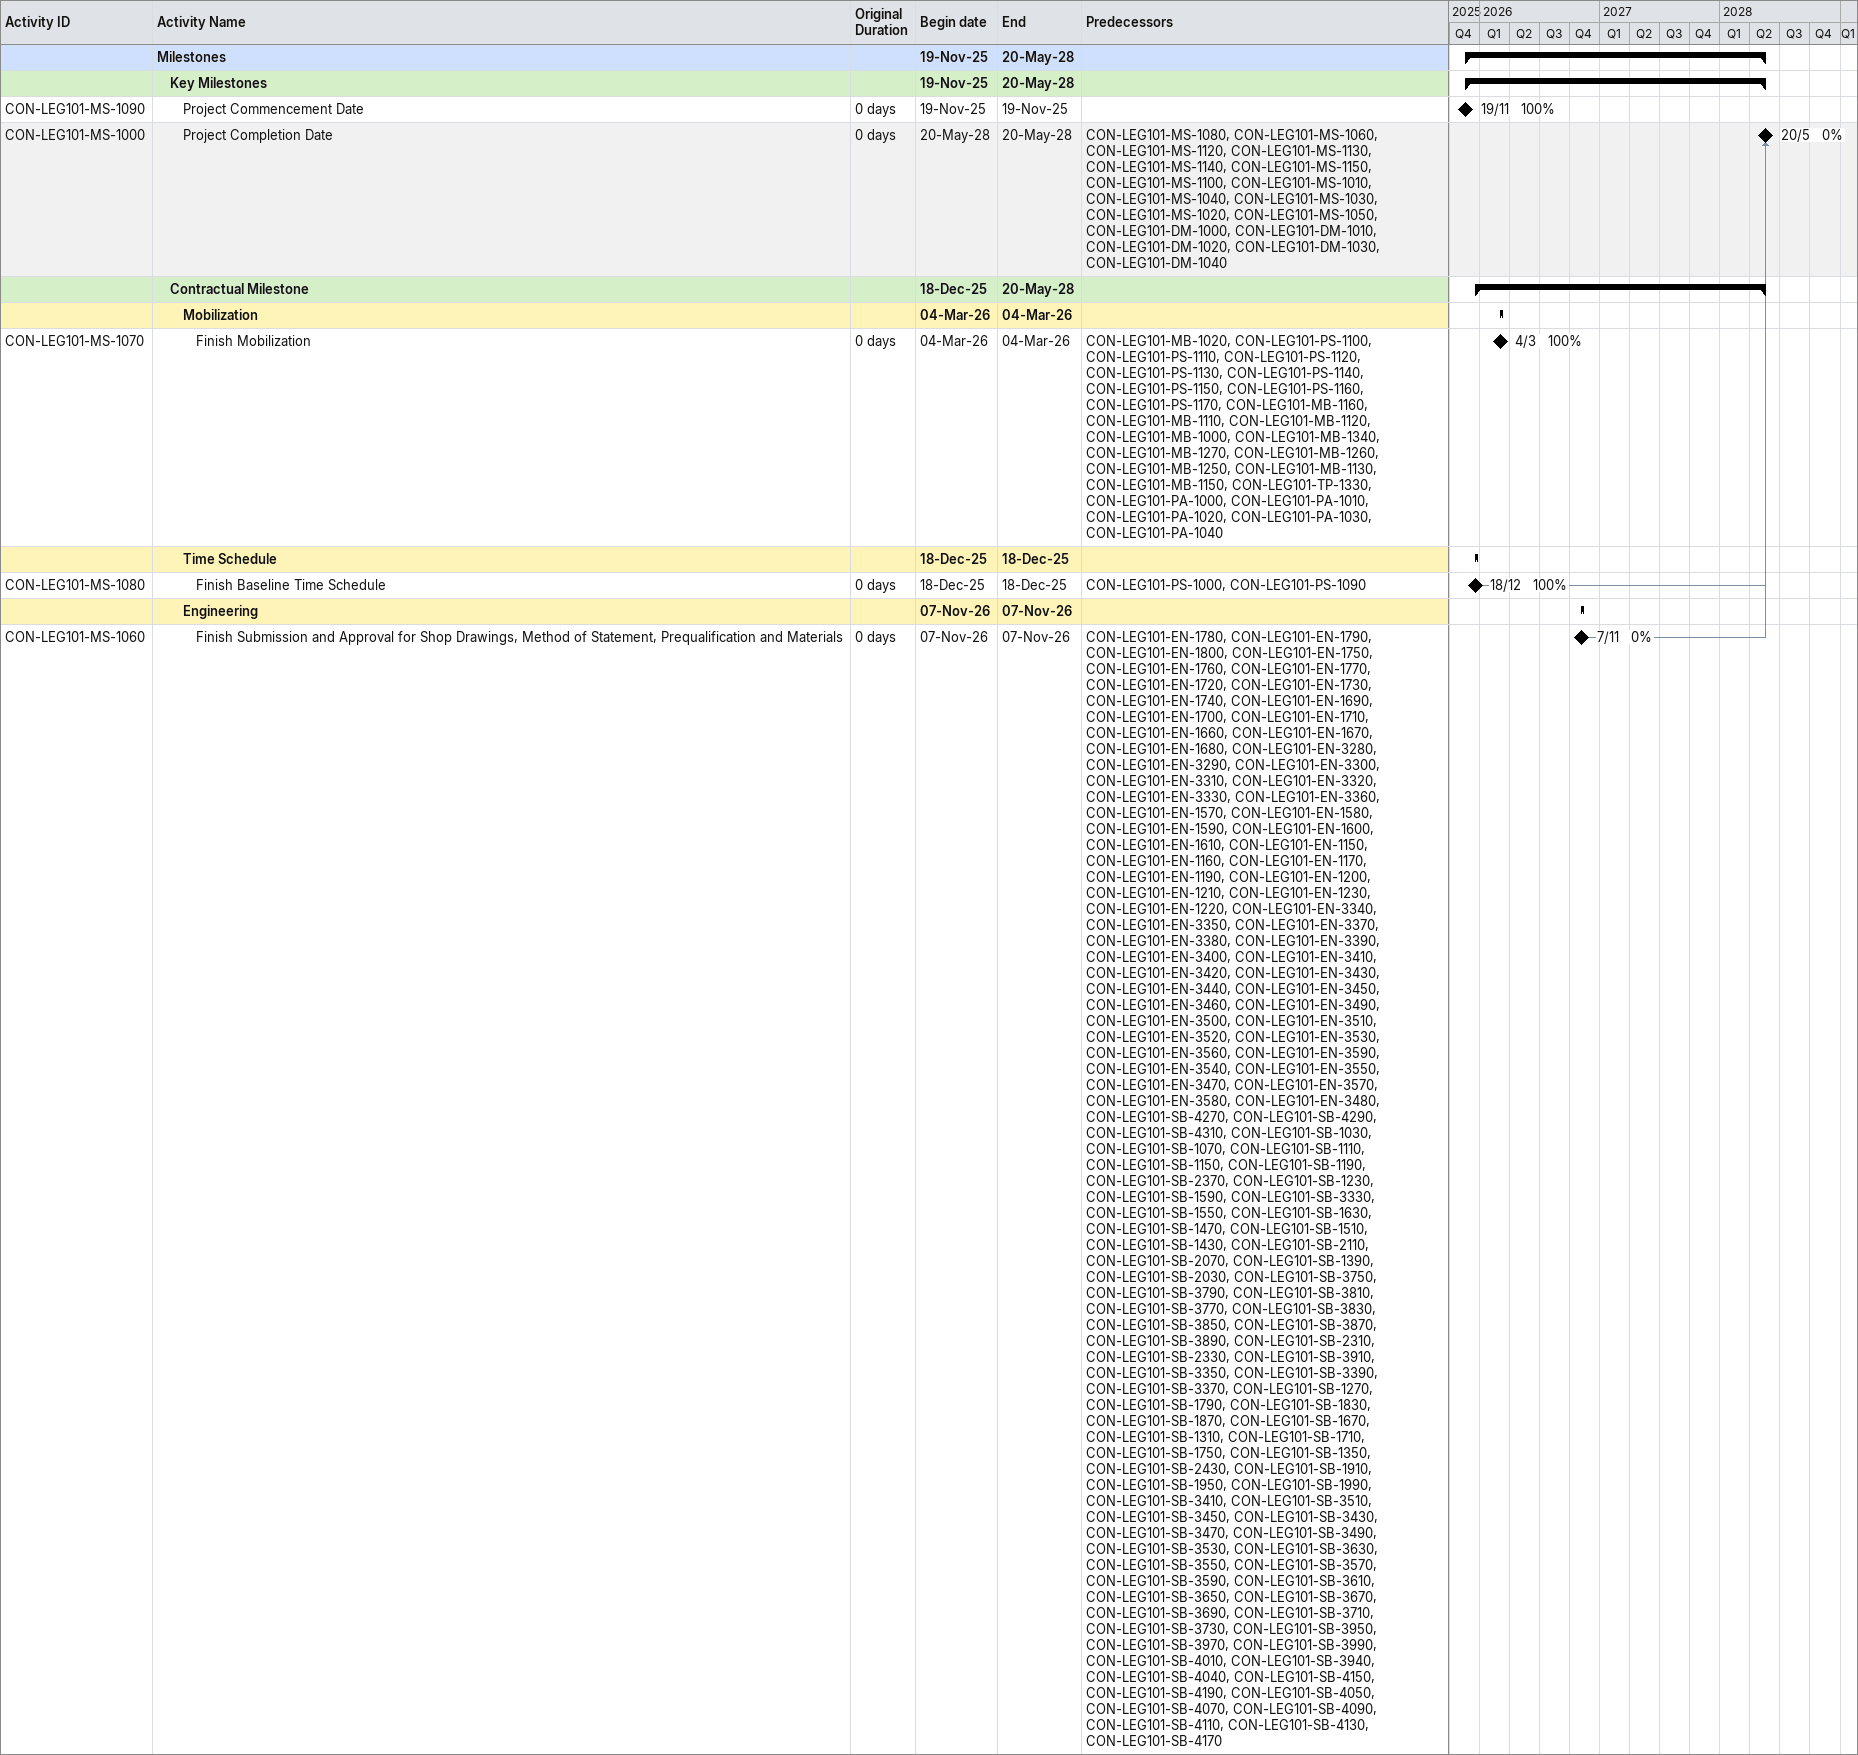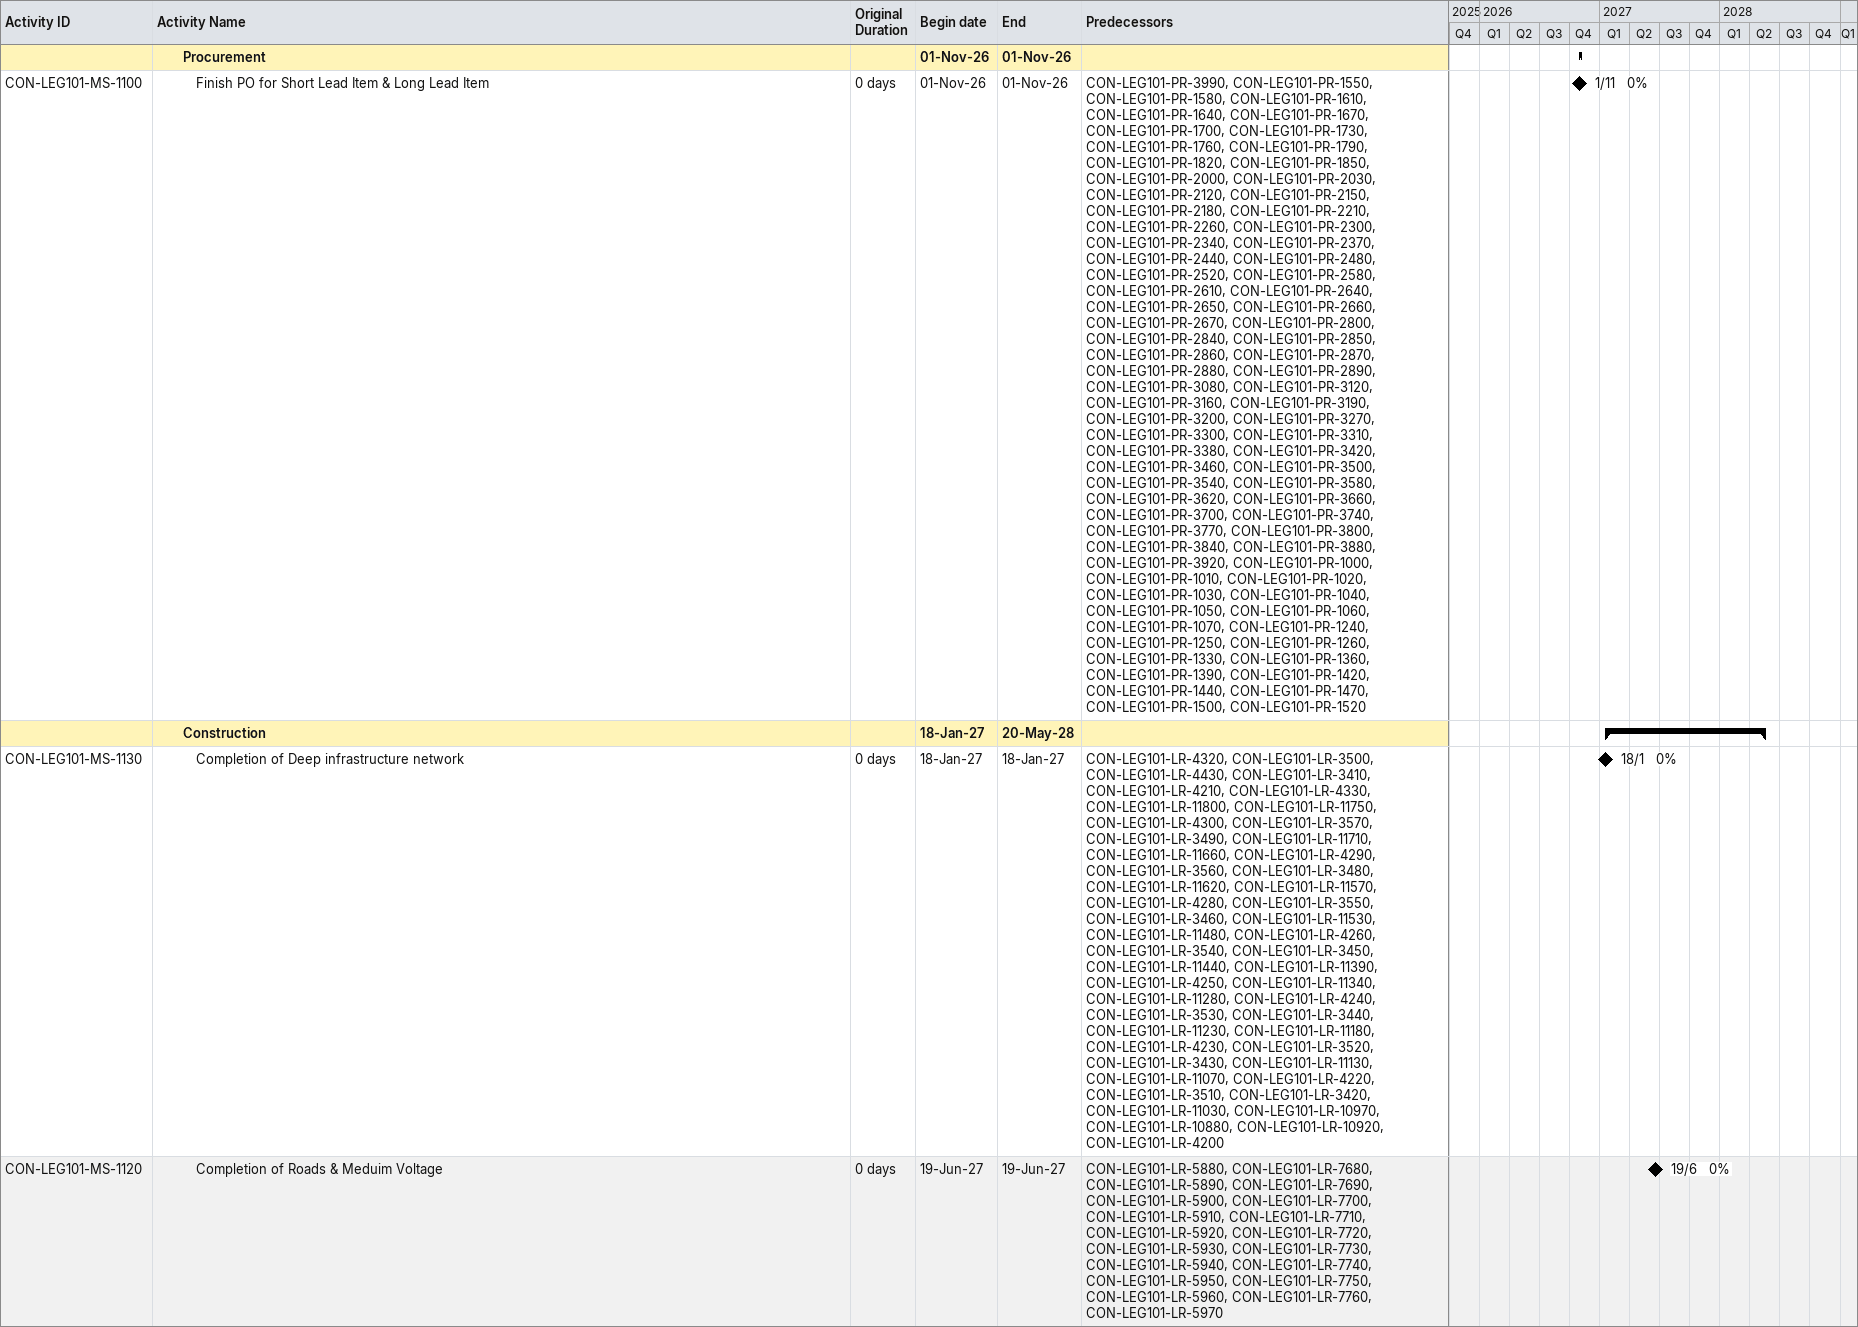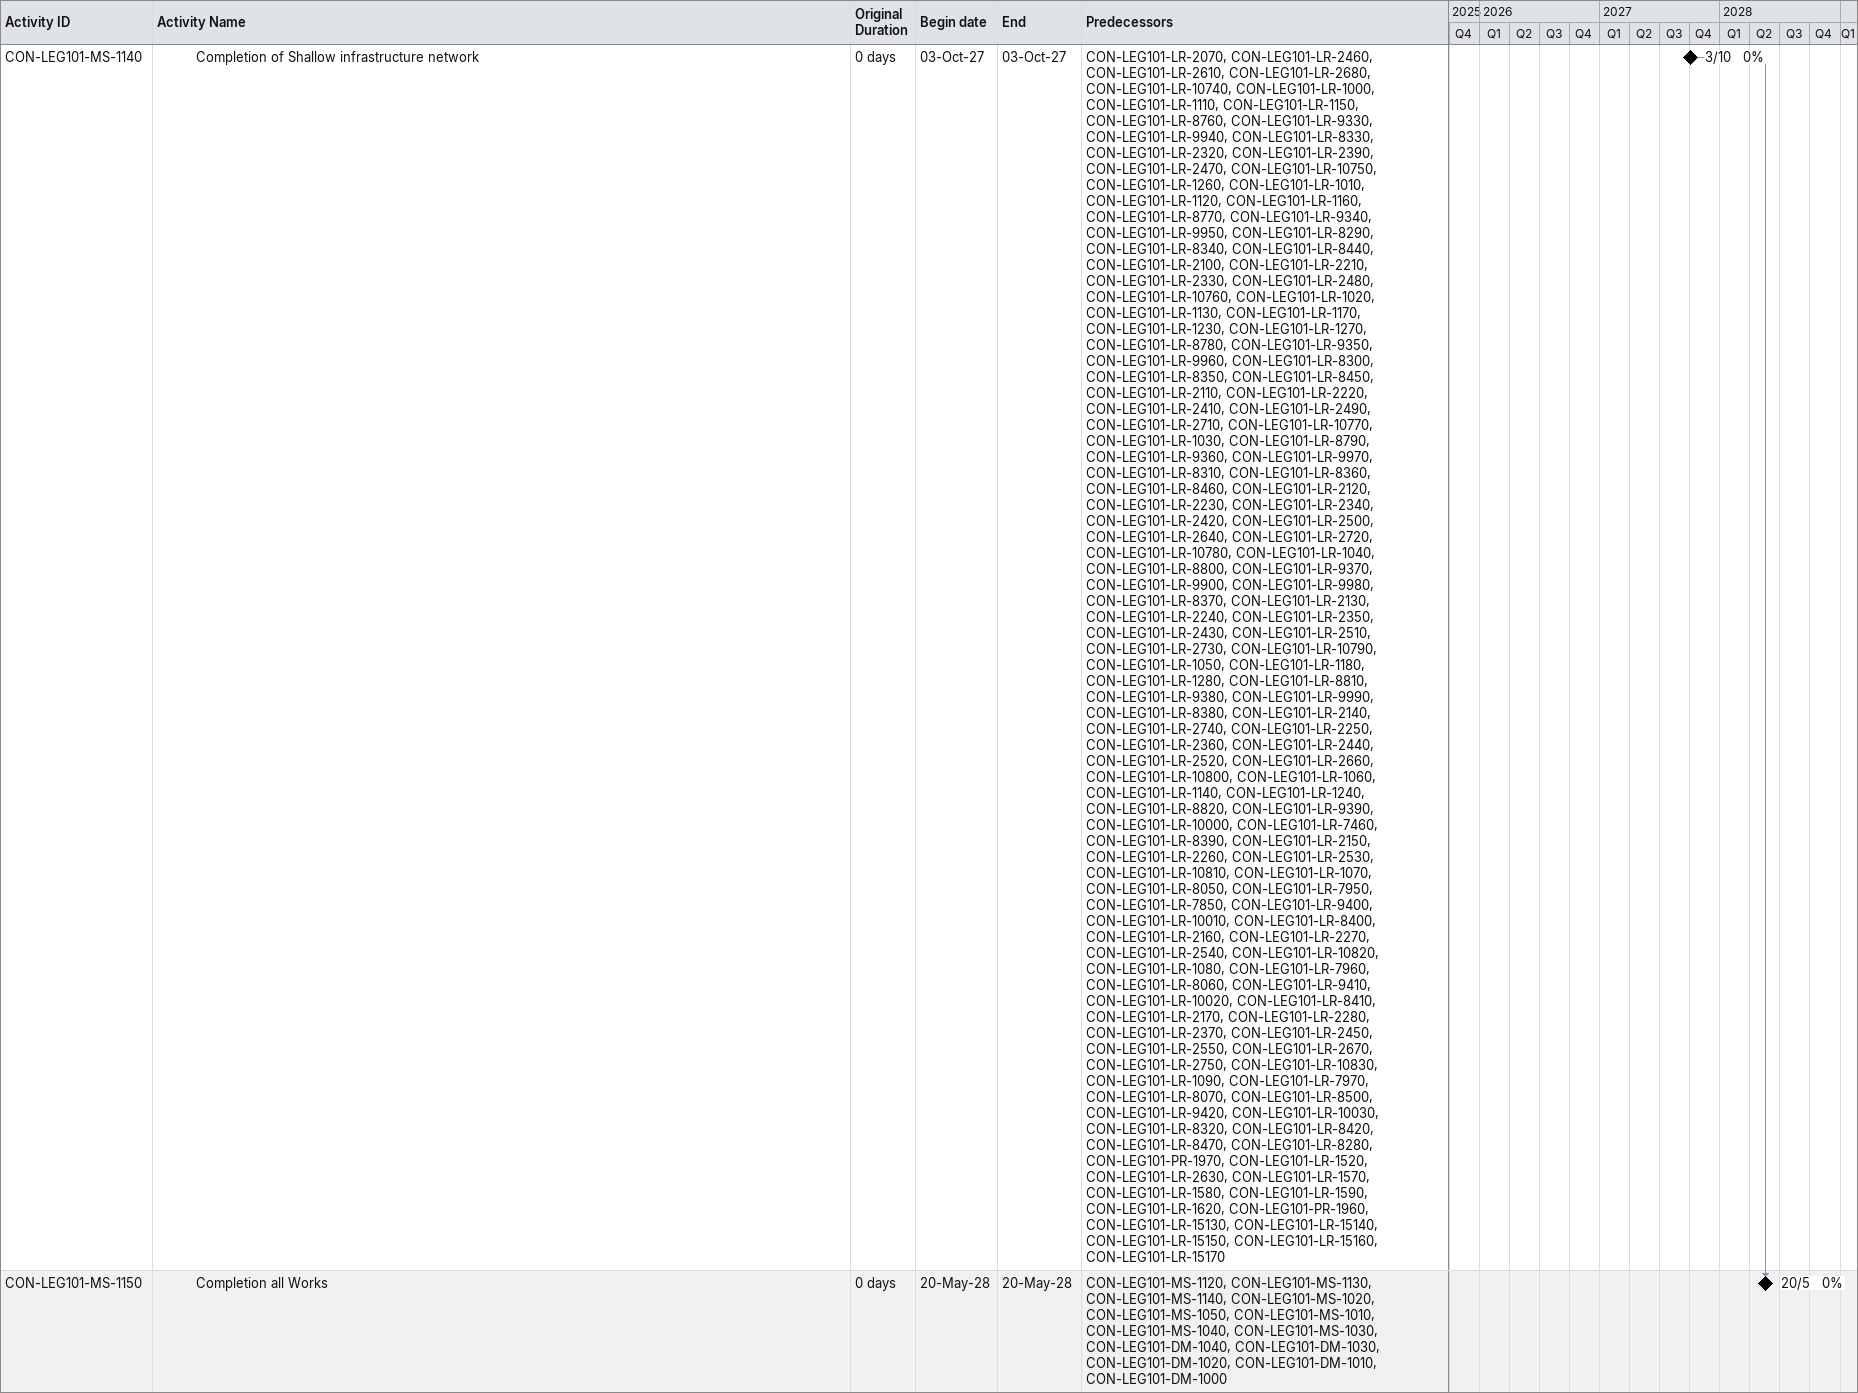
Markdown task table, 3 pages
| ID | Level | Task | Original duration | Start | Finish | Predecessors | % complete |
|---|---|---|---|---|---|---|---|
|  | 1 | **Milestones** |  | 2025-11-19 | 2028-05-20 |  |  |
|  | 2 | **Key Milestones** |  | 2025-11-19 | 2028-05-20 |  |  |
| CON-LEG101-MS-1090 | 3 | Project Commencement Date | 0d | 2025-11-19 | 2025-11-19 |  | 100 |
| CON-LEG101-MS-1000 | 3 | Project Completion Date | 0d | 2028-05-20 | 2028-05-20 | CON-LEG101-MS-1080, CON-LEG101-MS-1060, CON-LEG101-MS-1120, CON-LEG101-MS-1130, CON-LEG101-MS-1140, CON-LEG101-MS-1150, CON-LEG101-MS-1100, CON-LEG101-MS-1010, CON-LEG101-MS-1040, CON-LEG101-MS-1030, CON-LEG101-MS-1020, CON-LEG101-MS-1050, CON-LEG101-DM-1000, CON-LEG101-DM-1010, CON-LEG101-DM-1020, CON-LEG101-DM-1030, CON-LEG101-DM-1040 | 0 |
|  | 2 | **Contractual Milestone** |  | 2025-12-18 | 2028-05-20 |  |  |
|  | 3 | **Mobilization** |  | 2026-03-04 | 2026-03-04 |  |  |
| CON-LEG101-MS-1070 | 4 | Finish Mobilization | 0d | 2026-03-04 | 2026-03-04 | CON-LEG101-MB-1020, CON-LEG101-PS-1100, CON-LEG101-PS-1110, CON-LEG101-PS-1120, CON-LEG101-PS-1130, CON-LEG101-PS-1140, CON-LEG101-PS-1150, CON-LEG101-PS-1160, CON-LEG101-PS-1170, CON-LEG101-MB-1160, CON-LEG101-MB-1110, CON-LEG101-MB-1120, CON-LEG101-MB-1000, CON-LEG101-MB-1340, CON-LEG101-MB-1270, CON-LEG101-MB-1260, CON-LEG101-MB-1250, CON-LEG101-MB-1130, CON-LEG101-MB-1150, CON-LEG101-TP-1330, CON-LEG101-PA-1000, CON-LEG101-PA-1010, CON-LEG101-PA-1020, CON-LEG101-PA-1030, CON-LEG101-PA-1040 | 100 |
|  | 3 | **Time Schedule** |  | 2025-12-18 | 2025-12-18 |  |  |
| CON-LEG101-MS-1080 | 4 | Finish Baseline Time Schedule | 0d | 2025-12-18 | 2025-12-18 | CON-LEG101-PS-1000, CON-LEG101-PS-1090 | 100 |
|  | 3 | **Engineering** |  | 2026-11-07 | 2026-11-07 |  |  |
| CON-LEG101-MS-1060 | 4 | Finish Submission and Approval for Shop Drawings, Method of Statement, Prequalification and Materials | 0d | 2026-11-07 | 2026-11-07 | CON-LEG101-EN-1780, CON-LEG101-EN-1790, CON-LEG101-EN-1800, CON-LEG101-EN-1750, CON-LEG101-EN-1760, CON-LEG101-EN-1770, CON-LEG101-EN-1720, CON-LEG101-EN-1730, CON-LEG101-EN-1740, CON-LEG101-EN-1690, CON-LEG101-EN-1700, CON-LEG101-EN-1710, CON-LEG101-EN-1660, CON-LEG101-EN-1670, CON-LEG101-EN-1680, CON-LEG101-EN-3280, CON-LEG101-EN-3290, CON-LEG101-EN-3300, CON-LEG101-EN-3310, CON-LEG101-EN-3320, CON-LEG101-EN-3330, CON-LEG101-EN-3360, CON-LEG101-EN-1570, CON-LEG101-EN-1580, CON-LEG101-EN-1590, CON-LEG101-EN-1600, CON-LEG101-EN-1610, CON-LEG101-EN-1150, CON-LEG101-EN-1160, CON-LEG101-EN-1170, CON-LEG101-EN-1190, CON-LEG101-EN-1200, CON-LEG101-EN-1210, CON-LEG101-EN-1230, CON-LEG101-EN-1220, CON-LEG101-EN-3340, CON-LEG101-EN-3350, CON-LEG101-EN-3370, CON-LEG101-EN-3380, CON-LEG101-EN-3390, CON-LEG101-EN-3400, CON-LEG101-EN-3410, CON-LEG101-EN-3420, CON-LEG101-EN-3430, CON-LEG101-EN-3440, CON-LEG101-EN-3450, CON-LEG101-EN-3460, CON-LEG101-EN-3490, CON-LEG101-EN-3500, CON-LEG101-EN-3510, CON-LEG101-EN-3520, CON-LEG101-EN-3530, CON-LEG101-EN-3560, CON-LEG101-EN-3590, CON-LEG101-EN-3540, CON-LEG101-EN-3550, CON-LEG101-EN-3470, CON-LEG101-EN-3570, CON-LEG101-EN-3580, CON-LEG101-EN-3480, CON-LEG101-SB-4270, CON-LEG101-SB-4290, CON-LEG101-SB-4310, CON-LEG101-SB-1030, CON-LEG101-SB-1070, CON-LEG101-SB-1110, CON-LEG101-SB-1150, CON-LEG101-SB-1190, CON-LEG101-SB-2370, CON-LEG101-SB-1230, CON-LEG101-SB-1590, CON-LEG101-SB-3330, CON-LEG101-SB-1550, CON-LEG101-SB-1630, CON-LEG101-SB-1470, CON-LEG101-SB-1510, CON-LEG101-SB-1430, CON-LEG101-SB-2110, CON-LEG101-SB-2070, CON-LEG101-SB-1390, CON-LEG101-SB-2030, CON-LEG101-SB-3750, CON-LEG101-SB-3790, CON-LEG101-SB-3810, CON-LEG101-SB-3770, CON-LEG101-SB-3830, CON-LEG101-SB-3850, CON-LEG101-SB-3870, CON-LEG101-SB-3890, CON-LEG101-SB-2310, CON-LEG101-SB-2330, CON-LEG101-SB-3910, CON-LEG101-SB-3350, CON-LEG101-SB-3390, CON-LEG101-SB-3370, CON-LEG101-SB-1270, CON-LEG101-SB-1790, CON-LEG101-SB-1830, CON-LEG101-SB-1870, CON-LEG101-SB-1670, CON-LEG101-SB-1310, CON-LEG101-SB-1710, CON-LEG101-SB-1750, CON-LEG101-SB-1350, CON-LEG101-SB-2430, CON-LEG101-SB-1910, CON-LEG101-SB-1950, CON-LEG101-SB-1990, CON-LEG101-SB-3410, CON-LEG101-SB-3510, CON-LEG101-SB-3450, CON-LEG101-SB-3430, CON-LEG101-SB-3470, CON-LEG101-SB-3490, CON-LEG101-SB-3530, CON-LEG101-SB-3630, CON-LEG101-SB-3550, CON-LEG101-SB-3570, CON-LEG101-SB-3590, CON-LEG101-SB-3610, CON-LEG101-SB-3650, CON-LEG101-SB-3670, CON-LEG101-SB-3690, CON-LEG101-SB-3710, CON-LEG101-SB-3730, CON-LEG101-SB-3950, CON-LEG101-SB-3970, CON-LEG101-SB-3990, CON-LEG101-SB-4010, CON-LEG101-SB-3940, CON-LEG101-SB-4040, CON-LEG101-SB-4150, CON-LEG101-SB-4190, CON-LEG101-SB-4050, CON-LEG101-SB-4070, CON-LEG101-SB-4090, CON-LEG101-SB-4110, CON-LEG101-SB-4130, CON-LEG101-SB-4170 | 0 |
|  | 3 | **Procurement** |  | 2026-11-01 | 2026-11-01 |  |  |
| CON-LEG101-MS-1100 | 4 | Finish PO for Short Lead Item & Long Lead Item | 0d | 2026-11-01 | 2026-11-01 | CON-LEG101-PR-3990, CON-LEG101-PR-1550, CON-LEG101-PR-1580, CON-LEG101-PR-1610, CON-LEG101-PR-1640, CON-LEG101-PR-1670, CON-LEG101-PR-1700, CON-LEG101-PR-1730, CON-LEG101-PR-1760, CON-LEG101-PR-1790, CON-LEG101-PR-1820, CON-LEG101-PR-1850, CON-LEG101-PR-2000, CON-LEG101-PR-2030, CON-LEG101-PR-2120, CON-LEG101-PR-2150, CON-LEG101-PR-2180, CON-LEG101-PR-2210, CON-LEG101-PR-2260, CON-LEG101-PR-2300, CON-LEG101-PR-2340, CON-LEG101-PR-2370, CON-LEG101-PR-2440, CON-LEG101-PR-2480, CON-LEG101-PR-2520, CON-LEG101-PR-2580, CON-LEG101-PR-2610, CON-LEG101-PR-2640, CON-LEG101-PR-2650, CON-LEG101-PR-2660, CON-LEG101-PR-2670, CON-LEG101-PR-2800, CON-LEG101-PR-2840, CON-LEG101-PR-2850, CON-LEG101-PR-2860, CON-LEG101-PR-2870, CON-LEG101-PR-2880, CON-LEG101-PR-2890, CON-LEG101-PR-3080, CON-LEG101-PR-3120, CON-LEG101-PR-3160, CON-LEG101-PR-3190, CON-LEG101-PR-3200, CON-LEG101-PR-3270, CON-LEG101-PR-3300, CON-LEG101-PR-3310, CON-LEG101-PR-3380, CON-LEG101-PR-3420, CON-LEG101-PR-3460, CON-LEG101-PR-3500, CON-LEG101-PR-3540, CON-LEG101-PR-3580, CON-LEG101-PR-3620, CON-LEG101-PR-3660, CON-LEG101-PR-3700, CON-LEG101-PR-3740, CON-LEG101-PR-3770, CON-LEG101-PR-3800, CON-LEG101-PR-3840, CON-LEG101-PR-3880, CON-LEG101-PR-3920, CON-LEG101-PR-1000, CON-LEG101-PR-1010, CON-LEG101-PR-1020, CON-LEG101-PR-1030, CON-LEG101-PR-1040, CON-LEG101-PR-1050, CON-LEG101-PR-1060, CON-LEG101-PR-1070, CON-LEG101-PR-1240, CON-LEG101-PR-1250, CON-LEG101-PR-1260, CON-LEG101-PR-1330, CON-LEG101-PR-1360, CON-LEG101-PR-1390, CON-LEG101-PR-1420, CON-LEG101-PR-1440, CON-LEG101-PR-1470, CON-LEG101-PR-1500, CON-LEG101-PR-1520 | 0 |
|  | 3 | **Construction** |  | 2027-01-18 | 2028-05-20 |  |  |
| CON-LEG101-MS-1130 | 4 | Completion of Deep infrastructure network | 0d | 2027-01-18 | 2027-01-18 | CON-LEG101-LR-4320, CON-LEG101-LR-3500, CON-LEG101-LR-4430, CON-LEG101-LR-3410, CON-LEG101-LR-4210, CON-LEG101-LR-4330, CON-LEG101-LR-11800, CON-LEG101-LR-11750, CON-LEG101-LR-4300, CON-LEG101-LR-3570, CON-LEG101-LR-3490, CON-LEG101-LR-11710, CON-LEG101-LR-11660, CON-LEG101-LR-4290, CON-LEG101-LR-3560, CON-LEG101-LR-3480, CON-LEG101-LR-11620, CON-LEG101-LR-11570, CON-LEG101-LR-4280, CON-LEG101-LR-3550, CON-LEG101-LR-3460, CON-LEG101-LR-11530, CON-LEG101-LR-11480, CON-LEG101-LR-4260, CON-LEG101-LR-3540, CON-LEG101-LR-3450, CON-LEG101-LR-11440, CON-LEG101-LR-11390, CON-LEG101-LR-4250, CON-LEG101-LR-11340, CON-LEG101-LR-11280, CON-LEG101-LR-4240, CON-LEG101-LR-3530, CON-LEG101-LR-3440, CON-LEG101-LR-11230, CON-LEG101-LR-11180, CON-LEG101-LR-4230, CON-LEG101-LR-3520, CON-LEG101-LR-3430, CON-LEG101-LR-11130, CON-LEG101-LR-11070, CON-LEG101-LR-4220, CON-LEG101-LR-3510, CON-LEG101-LR-3420, CON-LEG101-LR-11030, CON-LEG101-LR-10970, CON-LEG101-LR-10880, CON-LEG101-LR-10920, CON-LEG101-LR-4200 | 0 |
| CON-LEG101-MS-1120 | 4 | Completion of Roads & Meduim Voltage | 0d | 2027-06-19 | 2027-06-19 | CON-LEG101-LR-5880, CON-LEG101-LR-7680, CON-LEG101-LR-5890, CON-LEG101-LR-7690, CON-LEG101-LR-5900, CON-LEG101-LR-7700, CON-LEG101-LR-5910, CON-LEG101-LR-7710, CON-LEG101-LR-5920, CON-LEG101-LR-7720, CON-LEG101-LR-5930, CON-LEG101-LR-7730, CON-LEG101-LR-5940, CON-LEG101-LR-7740, CON-LEG101-LR-5950, CON-LEG101-LR-7750, CON-LEG101-LR-5960, CON-LEG101-LR-7760, CON-LEG101-LR-5970 | 0 |
| CON-LEG101-MS-1140 | 4 | Completion of Shallow infrastructure network | 0d | 2027-10-03 | 2027-10-03 | CON-LEG101-LR-2070, CON-LEG101-LR-2460, CON-LEG101-LR-2610, CON-LEG101-LR-2680, CON-LEG101-LR-10740, CON-LEG101-LR-1000, CON-LEG101-LR-1110, CON-LEG101-LR-1150, CON-LEG101-LR-8760, CON-LEG101-LR-9330, CON-LEG101-LR-9940, CON-LEG101-LR-8330, CON-LEG101-LR-2320, CON-LEG101-LR-2390, CON-LEG101-LR-2470, CON-LEG101-LR-10750, CON-LEG101-LR-1260, CON-LEG101-LR-1010, CON-LEG101-LR-1120, CON-LEG101-LR-1160, CON-LEG101-LR-8770, CON-LEG101-LR-9340, CON-LEG101-LR-9950, CON-LEG101-LR-8290, CON-LEG101-LR-8340, CON-LEG101-LR-8440, CON-LEG101-LR-2100, CON-LEG101-LR-2210, CON-LEG101-LR-2330, CON-LEG101-LR-2480, CON-LEG101-LR-10760, CON-LEG101-LR-1020, CON-LEG101-LR-1130, CON-LEG101-LR-1170, CON-LEG101-LR-1230, CON-LEG101-LR-1270, CON-LEG101-LR-8780, CON-LEG101-LR-9350, CON-LEG101-LR-9960, CON-LEG101-LR-8300, CON-LEG101-LR-8350, CON-LEG101-LR-8450, CON-LEG101-LR-2110, CON-LEG101-LR-2220, CON-LEG101-LR-2410, CON-LEG101-LR-2490, CON-LEG101-LR-2710, CON-LEG101-LR-10770, CON-LEG101-LR-1030, CON-LEG101-LR-8790, CON-LEG101-LR-9360, CON-LEG101-LR-9970, CON-LEG101-LR-8310, CON-LEG101-LR-8360, CON-LEG101-LR-8460, CON-LEG101-LR-2120, CON-LEG101-LR-2230, CON-LEG101-LR-2340, CON-LEG101-LR-2420, CON-LEG101-LR-2500, CON-LEG101-LR-2640, CON-LEG101-LR-2720, CON-LEG101-LR-10780, CON-LEG101-LR-1040, CON-LEG101-LR-8800, CON-LEG101-LR-9370, CON-LEG101-LR-9900, CON-LEG101-LR-9980, CON-LEG101-LR-8370, CON-LEG101-LR-2130, CON-LEG101-LR-2240, CON-LEG101-LR-2350, CON-LEG101-LR-2430, CON-LEG101-LR-2510, CON-LEG101-LR-2730, CON-LEG101-LR-10790, CON-LEG101-LR-1050, CON-LEG101-LR-1180, CON-LEG101-LR-1280, CON-LEG101-LR-8810, CON-LEG101-LR-9380, CON-LEG101-LR-9990, CON-LEG101-LR-8380, CON-LEG101-LR-2140, CON-LEG101-LR-2740, CON-LEG101-LR-2250, CON-LEG101-LR-2360, CON-LEG101-LR-2440, CON-LEG101-LR-2520, CON-LEG101-LR-2660, CON-LEG101-LR-10800, CON-LEG101-LR-1060, CON-LEG101-LR-1140, CON-LEG101-LR-1240, CON-LEG101-LR-8820, CON-LEG101-LR-9390, CON-LEG101-LR-10000, CON-LEG101-LR-7460, CON-LEG101-LR-8390, CON-LEG101-LR-2150, CON-LEG101-LR-2260, CON-LEG101-LR-2530, CON-LEG101-LR-10810, CON-LEG101-LR-1070, CON-LEG101-LR-8050, CON-LEG101-LR-7950, CON-LEG101-LR-7850, CON-LEG101-LR-9400, CON-LEG101-LR-10010, CON-LEG101-LR-8400, CON-LEG101-LR-2160, CON-LEG101-LR-2270, CON-LEG101-LR-2540, CON-LEG101-LR-10820, CON-LEG101-LR-1080, CON-LEG101-LR-7960, CON-LEG101-LR-8060, CON-LEG101-LR-9410, CON-LEG101-LR-10020, CON-LEG101-LR-8410, CON-LEG101-LR-2170, CON-LEG101-LR-2280, CON-LEG101-LR-2370, CON-LEG101-LR-2450, CON-LEG101-LR-2550, CON-LEG101-LR-2670, CON-LEG101-LR-2750, CON-LEG101-LR-10830, CON-LEG101-LR-1090, CON-LEG101-LR-7970, CON-LEG101-LR-8070, CON-LEG101-LR-8500, CON-LEG101-LR-9420, CON-LEG101-LR-10030, CON-LEG101-LR-8320, CON-LEG101-LR-8420, CON-LEG101-LR-8470, CON-LEG101-LR-8280, CON-LEG101-PR-1970, CON-LEG101-LR-1520, CON-LEG101-LR-2630, CON-LEG101-LR-1570, CON-LEG101-LR-1580, CON-LEG101-LR-1590, CON-LEG101-LR-1620, CON-LEG101-PR-1960, CON-LEG101-LR-15130, CON-LEG101-LR-15140, CON-LEG101-LR-15150, CON-LEG101-LR-15160, CON-LEG101-LR-15170 | 0 |
| CON-LEG101-MS-1150 | 4 | Completion all Works | 0d | 2028-05-20 | 2028-05-20 | CON-LEG101-MS-1120, CON-LEG101-MS-1130, CON-LEG101-MS-1140, CON-LEG101-MS-1020, CON-LEG101-MS-1050, CON-LEG101-MS-1010, CON-LEG101-MS-1040, CON-LEG101-MS-1030, CON-LEG101-DM-1040, CON-LEG101-DM-1030, CON-LEG101-DM-1020, CON-LEG101-DM-1010, CON-LEG101-DM-1000 | 0 |
